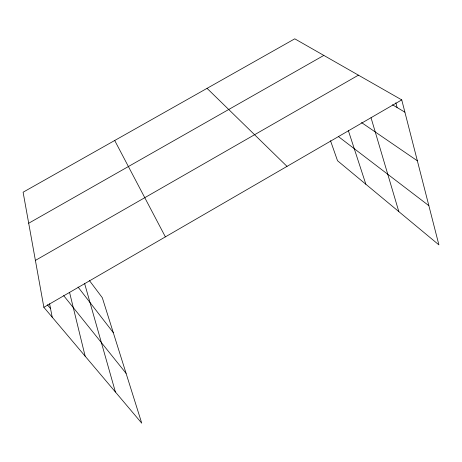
<?xml version="1.0" encoding="UTF-8"?>
<svg xmlns="http://www.w3.org/2000/svg" width="462" height="462" viewBox="0 0 462 462"><rect width="100%" height="100%" fill="white"/><g stroke="black" fill="none" stroke-linecap="round" stroke-linejoin="round"><path stroke-width="0.69" d="M89.339 280.446L102.316 297.73L141.742 423.18L43.861 307.305L401.749 99.896L438.9 244.872L337.526 160.736L330.497 140.696M35.401 260.412L358.431 75.167M28.696 223.238L323.827 55.411M401.749 99.896L294.768 38.82L23.1 192.215L43.861 307.305M392.44 104.77L404.897 112.174M361.515 122.557L417.353 160.805M338.351 136.527L428.852 205.665M207.051 88.346L287.017 166.384M47.338 304.764L50.531 308.581M63.664 295.616L126.08 373.348M78.043 287.046L113.277 332.605M114.703 140.488L165.384 236.879M348.302 130.434L365.864 184.257M371.044 117.77L398.822 211.608M84.627 283.57L115.402 392.001M395.836 102.812L397.083 107.53M69.583 292.475L85.147 356.185M49.59 303.742L52.206 317.186"/></g></svg>
